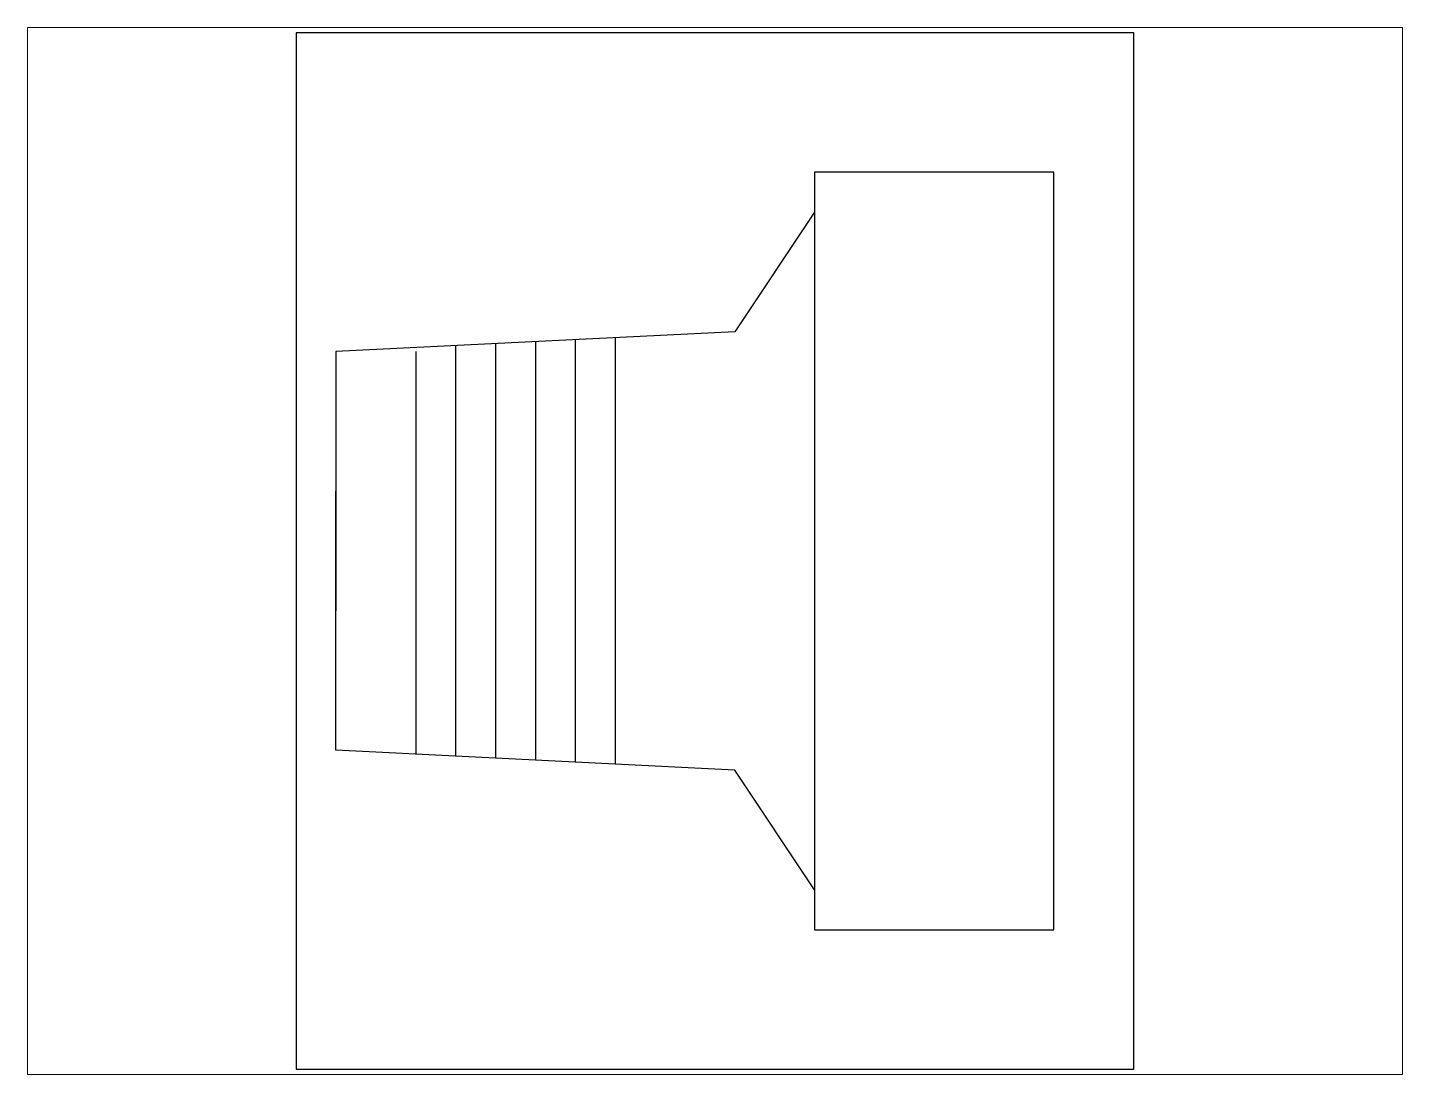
# Paper-space layout 'Layout1' of a CAD drawing. Header units: millimetres. Extents: x 1.05 to 9.45, y 0.8 to 7.2.
# The model-space entities are those that its viewports show. They can reach past a viewport. Long polylines and large blocks are cut down to what shows.
import ezdxf

# ---------------------------------------------------------------- set-up
doc = ezdxf.new("R2010")
doc.units = ezdxf.units.MM
doc.header["$MEASUREMENT"] = 0

# ---------------------------------------------------------------- blocks, each defined once
blk = doc.blocks.new('-2')
for p, q in [((190, 60), (-190, 60)), ((-190, 60), (-190, -60)), ((190, -60), (190, 60)), ((-190, -60), (190, -60))]:
    blk.add_line(p, q)
blk = doc.blocks.new('-1')
for p, q in [((420, 520), (0, 520)), ((0, 520), (0, 0)), ((420, 0), (420, 520)), ((0, 0), (420, 0))]:
    blk.add_line(p, q)
blk = doc.blocks.new('PC_P')
for p, q in [((260, 430), (220, 370)), ((220, 370), (20, 360)), ((140, 366), (140, 154)), ((160, 367), (160, 153)), ((20, 360), (20, 230)), ((60, 360), (60, 158)), ((80, 363), (80, 157)), ((100, 364), (100, 156)), ((120, 365), (120, 155)), ((20, 160), (20, 290)), ((220, 150), (20, 160)), ((260, 90), (220, 150))]:
    blk.add_line(p, q)
blk.add_blockref('-1', (0, 0))
at = {"rotation": 90}
blk.add_blockref('-2', (320, 260), dxfattribs=at)

msp = doc.modelspace()

# ---------------------------------------------------------------- block references
msp.add_blockref('PC_P', (0, 0))

psp = doc.layouts.get("Layout1")

# ---------------------------------------------------------------- viewports
at = {"layer": '0'}
psp.add_viewport(center=(5.25, 4), size=(8.4, 6.4), view_center_point=(210.041, 259.9981), view_height=525.261216, dxfattribs=at)

doc.saveas('drawing.dxf')
